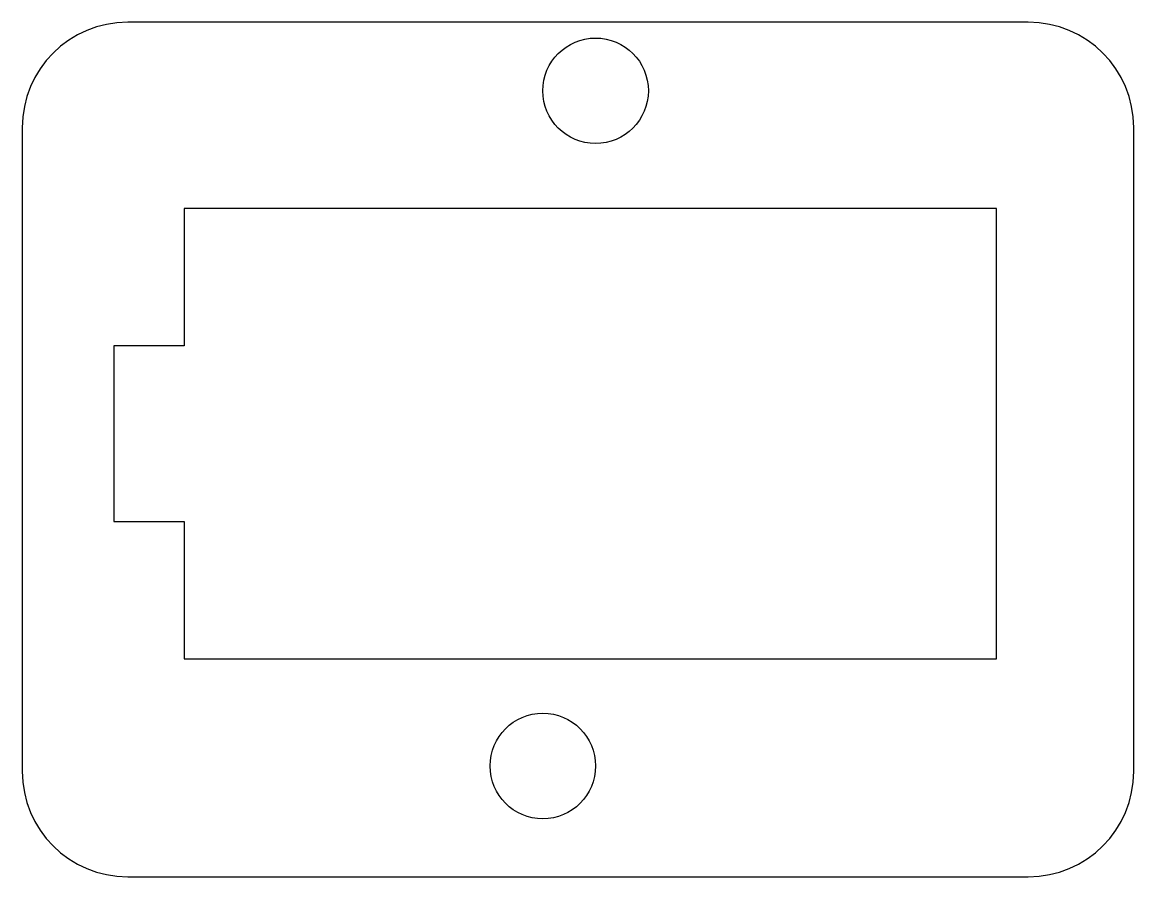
# Model space of a CAD drawing. Extents: x -3 to 28.6, y -3 to 21.3.
import ezdxf

# ---------------------------------------------------------------- set-up
doc = ezdxf.new("R2010")
doc.units = 0
doc.layers.get('0').update_dxf_attribs({"linetype": 'CONTINUOUS'})

msp = doc.modelspace()

# ---------------------------------------------------------------- linework, layer by layer
at = {"color": 7, "linetype": 'CONTINUOUS'}
for p, q in [((25.6, 21.3), (0, 21.3)), ((-3, 18.3), (-3, 0)), ((28.6, 0), (28.6, 18.3)), ((1.6, 16), (1.6, 12.1)), ((24.7, 16), (1.6, 16)), ((24.7, 3.2), (24.7, 16)), ((-0.4, 12.1), (-0.4, 7.1)), ((1.6, 12.1), (-0.4, 12.1)), ((-0.4, 7.1), (1.6, 7.1)), ((1.6, 7.1), (1.6, 3.2)), ((1.6, 3.2), (24.7, 3.2)), ((0, -3), (25.6, -3))]:
    msp.add_line(p, q, dxfattribs=at)
for centre in [(13.3, 19.35), (11.8, 0.15)]:
    msp.add_circle(centre, 1.5, dxfattribs=at)
for centre, start, end in [((0, 18.3), 90, 180), ((25.6, 18.3), 0, 90), ((25.6, 0), 270, 0), ((0, 0), 180, 270)]:
    msp.add_arc(centre, 3, start, end, dxfattribs=at)

doc.saveas('drawing.dxf')
